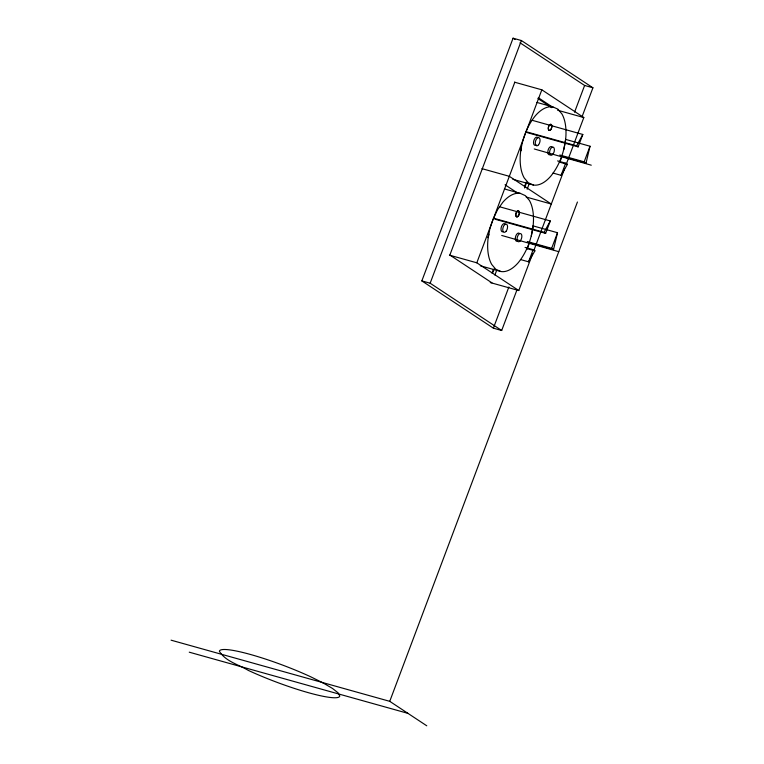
<?xml version="1.0" encoding="UTF-8"?>
<svg xmlns="http://www.w3.org/2000/svg" width="764" height="764" viewBox="0 0 764 764"><rect width="100%" height="100%" fill="white"/><g stroke="black" fill="none" stroke-linecap="round" stroke-linejoin="round"><path stroke-width="1.15" d="M480.327 265.776L500.812 271.507A40.301 20.972 -74.4 0 0 518.336 262.587C526.778 252.139 531.41 239.132 533.129 225.905L533.129 225.781A40.301 20.972 -74.4 0 0 529.395 200.407L525.365 195.641L520.332 193.387L504.402 188.937M512.835 179.282L533.32 185.012A40.301 20.972 -74.4 0 0 550.844 176.092C559.286 165.645 563.928 152.628 565.637 139.411L565.646 139.287A40.301 20.972 -74.4 0 0 561.903 113.912L557.882 109.147L552.84 106.893L536.911 102.433M531.314 236.009L533.129 225.781M563.822 149.515L565.646 139.287M529.137 242.742L553.528 249.57L557.519 232.724L533.129 225.905M561.645 156.248L586.036 163.076L590.028 146.23L565.637 139.411M488.855 234.319L488.053 237.614L488.473 236.487M521.373 147.824L520.561 151.119L520.981 149.992M492.236 221.436L489.829 228.885L488.005 239.113A40.301 20.972 -74.4 0 0 491.749 264.497L495.769 269.253L500.812 271.507M492.532 220.529L497.488 209.833L502.798 202.307A40.301 20.972 -74.4 0 1 520.332 193.387M529.356 242.895L527.332 248.921M561.865 156.4L559.85 162.426M516.76 290.416L501.69 330.497L493.382 328.167L421.843 280.904L513.064 38.2L521.373 40.521L592.921 87.793L582.044 116.739M501.69 330.497L430.151 283.224L521.373 40.521M514.821 82.206L449.853 255.052L491.959 282.861M532.546 253.944L518.785 290.54L476.812 262.806L541.838 89.818L514.459 82.159M492.035 273.092L493.286 269.759M524.543 186.588L526.215 182.157M492.465 273.369L494.136 268.938M524.562 187.982L526.644 182.443M494.891 275.059L496.571 270.599M527.16 189.195L529.261 183.618M493.382 328.167L508.872 286.977M574.566 112.184L584.613 85.463L520.026 42.794M520.485 259.55L528.573 261.813L533.138 249.675L525.049 247.412M552.993 173.056L561.091 175.319L565.656 163.181L557.558 160.908M533.797 250.621L564.634 168.558M566.305 164.117L583.811 117.551L541.838 89.818M494.976 219.192L545.639 233.364L550.3 220.958L499.637 206.786M527.485 132.697L578.147 146.869L582.808 134.464L532.145 120.292M553.528 249.57L551.656 248.329L557.519 232.724M586.036 163.076L584.164 161.834L590.028 146.23M426.77 725.8L389.745 701.333L577.431 202.021M525.928 131.666L576.591 145.838L582.808 134.464M493.42 218.16L544.083 232.332L550.3 220.958M561.091 175.319L567.423 164.346L565.656 163.181M528.573 261.813L534.915 250.84L533.138 249.675M584.613 85.463L592.921 87.793M557.577 110.207L583.811 117.551M559.773 155.016L584.164 161.834M559.334 162.083L567.423 164.346M481.95 168.653L509.33 176.312L551.302 204.045L526.205 197.026M527.265 241.51L551.656 248.329M526.816 248.577L534.915 250.84M449.442 255.147L476.812 262.806M490.268 282.565L518.785 290.54M421.843 280.904L430.151 283.224M171.079 640.175L389.745 701.333M189.252 652.179L407.919 713.347M534.246 148.961L591.269 165.196M501.728 235.455L558.761 251.69M533.32 185.012L528.287 182.758L524.257 178.002A40.301 20.972 -74.4 0 1 520.513 152.619C522.204 139.354 526.845 126.299 535.316 115.813A40.301 20.972 -74.4 0 1 552.84 106.893M513.064 38.2L515.051 39.508M538.314 97.735L553.002 107.438M537.894 98.508L551.742 107.657M576.591 145.838L578.147 146.869M505.052 184.783L517.734 193.168M544.083 232.332L545.639 233.364M549.908 154.72A4.24 2.206 -74.4 0 1 548.151 149.945A4.24 2.206 -74.4 0 1 552.152 147.213M536.232 144.902A4.24 2.206 -74.4 0 1 533.702 141.025A4.24 2.206 -74.4 0 1 537.846 137.759M517.4 241.214A4.24 2.206 -74.4 0 1 515.499 236.974A4.24 2.206 -74.4 0 1 519.205 233.24M503.084 231.759A4.24 2.206 -74.4 0 1 501.327 226.984A4.24 2.206 -74.4 0 1 505.338 224.253M323.143 682.959L310.9 676.885A64.243 9.053 20.6 0 0 219.383 651.281C225.495 661.376 238.597 664.594 248.271 670.372A64.243 9.053 20.6 0 0 339.789 695.966L338.099 692.843L332.426 688.402L323.143 682.959M552.897 154.223A4.24 2.206 -74.4 0 0 553.461 147.232A4.24 2.206 -74.4 0 0 549.593 152.046A4.24 2.206 -74.4 0 0 552.897 154.223M538.582 144.768A4.24 2.206 -74.4 0 0 539.145 137.787A4.24 2.206 -74.4 0 0 535.278 142.591A4.24 2.206 -74.4 0 0 538.582 144.768M550.758 129.651A3.18 1.652 -74.4 0 0 551.169 124.408A3.18 1.652 -74.4 0 0 548.275 128.037A3.18 1.652 -74.4 0 0 550.758 129.651M550.729 129.574A3.066 1.595 -74.4 0 0 551.14 124.522A3.066 1.595 -74.4 0 0 548.342 127.999A3.066 1.595 -74.4 0 0 550.729 129.574M520.38 240.717A4.24 2.206 -74.4 0 0 520.943 233.736A4.24 2.206 -74.4 0 0 517.075 238.54A4.24 2.206 -74.4 0 0 520.38 240.717M506.074 231.272A4.24 2.206 -74.4 0 0 506.637 224.282A4.24 2.206 -74.4 0 0 502.769 229.085A4.24 2.206 -74.4 0 0 506.074 231.272M518.25 216.145A3.18 1.652 -74.4 0 0 518.66 210.912A3.18 1.652 -74.4 0 0 515.757 214.531A3.18 1.652 -74.4 0 0 518.25 216.145M518.221 216.069A3.066 1.595 -74.4 0 0 518.622 211.017A3.066 1.595 -74.4 0 0 515.824 214.493A3.066 1.595 -74.4 0 0 518.221 216.069"/></g></svg>
